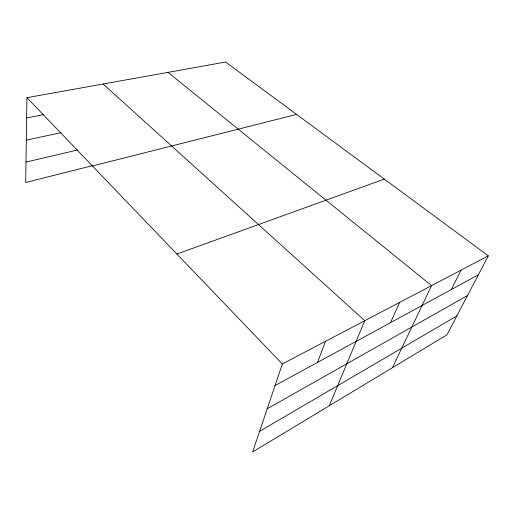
<?xml version="1.0" encoding="UTF-8"?>
<svg xmlns="http://www.w3.org/2000/svg" width="514" height="514" viewBox="0 0 514 514"><rect width="100%" height="100%" fill="white"/><g stroke="black" fill="none" stroke-linecap="round" stroke-linejoin="round"><path stroke-width="0.77" d="M488.3 255.818L282.334 363.989L252.657 451.96L446.962 334.826L488.3 255.818L225.601 62.04L26.94 97.673L25.7 182.496L92.392 165.662M317.491 362.434L325.529 341.302M329.262 405.784L364.779 320.691L103.108 84.007M390.499 322.67L399.59 302.405M392.458 367.683L431.567 285.611L168.027 72.365M451.318 289.543L461.045 270.133M259.621 431.33L456.85 315.937M267.222 408.784L467.509 295.55M275.061 385.545L478.361 274.81M176.887 254.032L384.318 179.116M92.443 165.983L296.591 114.404M25.996 162.083L77.813 149.921M26.317 140.155L61.115 132.644M26.644 117.937L43.658 114.59M26.94 97.673L282.334 363.989"/></g></svg>
